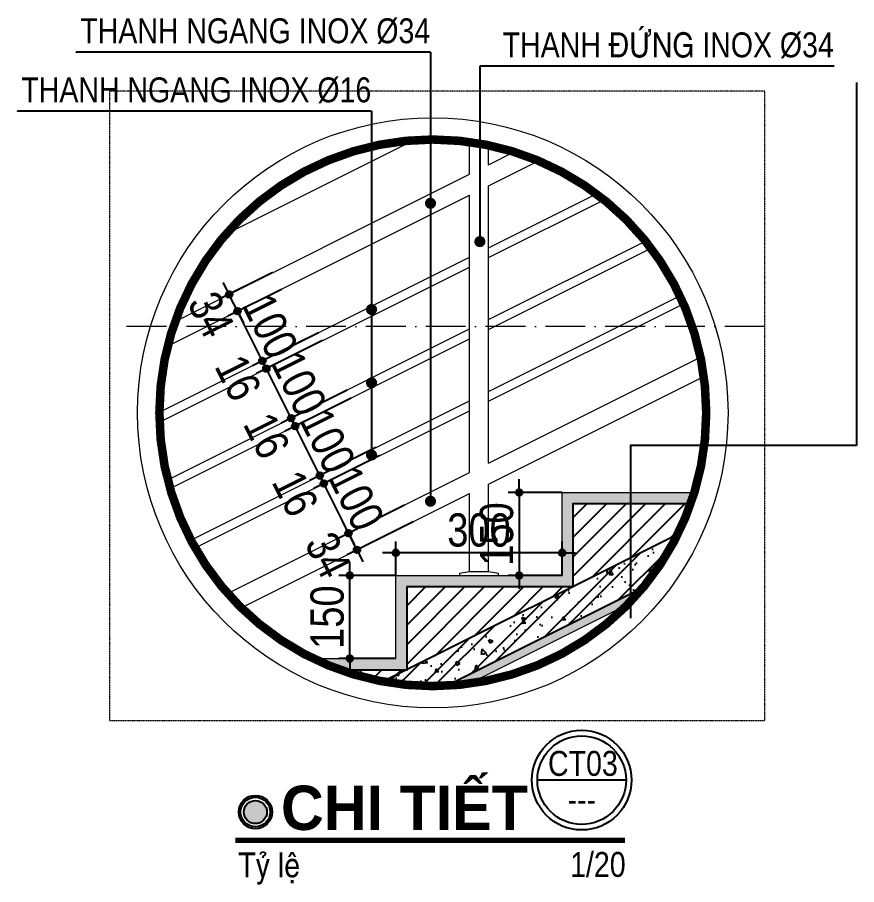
# Model space of a CAD drawing. Extents: x -79995 to 347433, y -157641 to 104789.
# Drawn here: x -6376 to 1199, y -155615 to -147782 of the extents above; entities that cross this region are included whole.
import ezdxf
from ezdxf.enums import TextEntityAlignment as Align

# ---------------------------------------------------------------- set-up
doc = ezdxf.new("R2010")
doc.units = 0
doc.linetypes.add('ACAD_ISO10W100', pattern=[18, 12, -3, 0, -3])
doc.layers.get('DEFPOINTS').update_dxf_attribs({"linetype": 'CONTINUOUS'})
for name, color, linetype in [('DIM', 1, 'CONTINUOUS'), ('HACTH', 8, 'CONTINUOUS'), ('HATCH', 8, 'CONTINUOUS'), ('NETCAT', 4, 'CONTINUOUS'), ('TAGS', 60, 'CONTINUOUS'), ('TEXT', 7, 'CONTINUOUS')]:
    doc.layers.add(name, color=color, linetype=linetype)
doc.layers.add('NET-THAY', color=2, linetype='CONTINUOUS', lineweight=13)
doc.layers.add('TRUC', color=24, linetype='CONTINUOUS', lineweight=0)
doc.styles.add('HEL-CONDENSE', font='')
doc.styles.add('SWISS-CONDENSE', font='')
doc.styles.add('VNI-HELVE-CONDENSEN', font='')
doc.styles.get('HEL-CONDENSE').set_extended_font_data('VNI-Helve-Condense')
doc.styles.get('SWISS-CONDENSE').set_extended_font_data('VNI-Swiss-Condense')
doc.styles.get('VNI-HELVE-CONDENSEN').set_extended_font_data('VNI-Helve-Condense')
doc.dimstyles.new('D20', dxfattribs={"dimtxt": 300, "dimasz": 1.2, "dimexe": 100, "dimexo": 0, "dimgap": 50, "dimtad": 1, "dimdec": 0, "dimlfac": 0.2, "dimzin": 13, "dimdsep": 46, "dimtxsty": 'HEL-CONDENSE', "dimblk": 'D50', "dimcen": 0, "dimclrd": 1, "dimclre": 1, "dimclrt": 7, "dimadec": 0, "dimazin": 0, "dimtfac": 1, "dimtdec": 0, "dimtmove": 0, "dimatfit": 3, "dimldrblk": 'D50', "dimfxl": 1, "dimtolj": 1, "dimtzin": 13, "dimarcsym": 0})

# ---------------------------------------------------------------- blocks, each defined once
blk = doc.blocks.new('D50')
at = {"layer": 'DIM'}
blk.add_hatch(color=256, dxfattribs=at).paths.add_polyline_path([(25, 0, 1), (-25, 0, 1)])
blk.add_line((25, 0), (100, 0), dxfattribs=at)
blk.add_circle((0, 0), 25, dxfattribs=at)
blk = doc.blocks.new('*D1626')
at = {"layer": 'DEFPOINTS', "color": 0, "transparency": 16777216}
for p in [(-1459.4, -152073.8), (-1846.2, -152823.8), (-1459.4, -152823.8)]:
    blk.add_point(p, dxfattribs=at)
at = {"layer": 'DIM', "color": 1, "lineweight": -2, "transparency": 16777216}
for p, q in [((-1459.4, -152073.8), (-1946.2, -152073.8)), ((-1846.2, -152075), (-1846.2, -152822.6)), ((-1459.4, -152823.8), (-1946.2, -152823.8))]:
    blk.add_line(p, q, dxfattribs=at)
at = {"layer": 'DIM', "color": 1, "lineweight": -2, "transparency": 16777216, "xscale": 1.199999999999999, "yscale": 1.199999999999999, "zscale": 1.199999999999999}
for p, rotation in [((-1846.2, -152073.8), 90), ((-1846.2, -152823.8), 270)]:
    blk.add_blockref('D50', p, dxfattribs=dict(at, rotation=rotation))
at = {"layer": 'DIM', "color": 7, "transparency": 16777216, "insert": (-2049.4, -152448.8), "char_height": 300, "attachment_point": 5, "rotation": 90, "style": 'HEL-CONDENSE'}
blk.add_mtext('\\A1;150', dxfattribs=at)
blk = doc.blocks.new('*D1627')
at = {"layer": 'DEFPOINTS', "color": 0, "transparency": 16777216}
for p in [(-3375.6, -152823.8), (-2959.4, -152823.8), (-2959.4, -153573.8)]:
    blk.add_point(p, dxfattribs=at)
at = {"layer": 'DIM', "color": 1, "lineweight": -2, "transparency": 16777216}
for p, q in [((-2959.4, -152823.8), (-3475.6, -152823.8)), ((-3375.6, -153572.6), (-3375.6, -152825)), ((-2959.4, -153573.8), (-3475.6, -153573.8))]:
    blk.add_line(p, q, dxfattribs=at)
at = {"layer": 'DIM', "color": 1, "lineweight": -2, "transparency": 16777216, "xscale": 1.199999999999999, "yscale": 1.199999999999999, "zscale": 1.199999999999999}
for p, rotation in [((-3375.6, -152823.8), 90), ((-3375.6, -153573.8), 270)]:
    blk.add_blockref('D50', p, dxfattribs=dict(at, rotation=rotation))
at = {"layer": 'DIM', "color": 7, "transparency": 16777216, "insert": (-3578.8, -153198.8), "char_height": 300, "attachment_point": 5, "rotation": 90, "style": 'HEL-CONDENSE'}
blk.add_mtext('\\A1;150', dxfattribs=at)
blk = doc.blocks.new('*D1628')
at = {"layer": 'DEFPOINTS', "color": 0, "transparency": 16777216}
for p in [(-2959.4, -152617.1), (-2959.4, -152823.8), (-1459.4, -152823.8)]:
    blk.add_point(p, dxfattribs=at)
at = {"layer": 'DIM', "color": 1, "lineweight": -2, "transparency": 16777216}
for p, q in [((-2959.4, -152823.8), (-2959.4, -152517.1)), ((-1459.4, -152823.8), (-1459.4, -152517.1)), ((-1460.6, -152617.1), (-2958.2, -152617.1))]:
    blk.add_line(p, q, dxfattribs=at)
at = {"layer": 'DIM', "color": 1, "lineweight": -2, "transparency": 16777216, "xscale": 1.199999999999999, "yscale": 1.199999999999999, "zscale": 1.199999999999999, "rotation": 180}
blk.add_blockref('D50', (-2959.4, -152617.1), dxfattribs=at)
at = {"layer": 'DIM', "color": 1, "lineweight": -2, "transparency": 16777216, "xscale": 1.199999999999999, "yscale": 1.199999999999999, "zscale": 1.199999999999999}
blk.add_blockref('D50', (-1459.4, -152617.1), dxfattribs=at)
at = {"layer": 'DIM', "color": 7, "transparency": 16777216, "insert": (-2209.4, -152413.9), "char_height": 300, "attachment_point": 5, "style": 'HEL-CONDENSE'}
blk.add_mtext('\\A1;300', dxfattribs=at)
blk = doc.blocks.new('*D1629')
at = {"layer": 'DEFPOINTS', "color": 0, "transparency": 16777216}
for p in [(-2881.1, -152187.1), (-2805.1, -152339.1), (-3386.8, -152439.9)]:
    blk.add_point(p, dxfattribs=at)
at = {"layer": 'DIM', "color": 1, "lineweight": -2, "transparency": 16777216}
for p, q in [((-2881.1, -152187.1), (-3476.2, -152484.6)), ((-2805.1, -152339.1), (-3400.2, -152636.7)), ((-3311.3, -152590.9), (-3386.3, -152441))]:
    blk.add_line(p, q, dxfattribs=at)
at = {"layer": 'DIM', "color": 1, "lineweight": -2, "transparency": 16777216, "xscale": 1.199999999999999, "yscale": 1.199999999999999, "zscale": 1.199999999999999}
for p, rotation in [((-3386.8, -152439.9), 116.5650511770429), ((-3310.8, -152591.9), 296.565051177043)]:
    blk.add_blockref('D50', p, dxfattribs=dict(at, rotation=rotation))
at = {"layer": 'DIM', "color": 7, "transparency": 16777216, "insert": (-3570.7, -152638.9), "char_height": 300, "attachment_point": 5, "rotation": 296.56505, "style": 'HEL-CONDENSE'}
blk.add_mtext('\\A1;34', dxfattribs=at)
blk = doc.blocks.new('*D1630')
at = {"layer": 'DEFPOINTS', "color": 0, "transparency": 16777216}
for p in [(-3104.7, -151739.8), (-3610.4, -151992.7), (-2881.1, -152187.1)]:
    blk.add_point(p, dxfattribs=at)
at = {"layer": 'DIM', "color": 1, "lineweight": -2, "transparency": 16777216}
for p, q in [((-3104.7, -151739.8), (-3699.8, -152037.4)), ((-3387.3, -152438.8), (-3609.9, -151993.7)), ((-2881.1, -152187.1), (-3476.2, -152484.6))]:
    blk.add_line(p, q, dxfattribs=at)
at = {"layer": 'DIM', "color": 1, "lineweight": -2, "transparency": 16777216, "xscale": 1.199999999999999, "yscale": 1.199999999999999, "zscale": 1.199999999999999}
for p, rotation in [((-3610.4, -151992.7), 116.5650511770631), ((-3386.8, -152439.9), 296.5650511770631)]:
    blk.add_blockref('D50', p, dxfattribs=dict(at, rotation=rotation))
at = {"layer": 'DIM', "color": 7, "transparency": 16777216, "insert": (-3316.9, -152125.4), "char_height": 300, "attachment_point": 5, "rotation": 296.56505, "style": 'HEL-CONDENSE'}
blk.add_mtext('\\A1;100', dxfattribs=at)
blk = doc.blocks.new('*D1631')
at = {"layer": 'DEFPOINTS', "color": 0, "transparency": 16777216}
for p in [(-3140.5, -151668.3), (-3104.7, -151739.8), (-3646.2, -151921.1)]:
    blk.add_point(p, dxfattribs=at)
at = {"layer": 'DIM', "color": 1, "lineweight": -2, "transparency": 16777216}
for p, q in [((-3140.5, -151668.3), (-3735.6, -151965.8)), ((-3104.7, -151739.8), (-3699.8, -152037.4)), ((-3646.7, -151920), (-3647.3, -151919)), ((-3610.4, -151992.7), (-3646.2, -151921.1)), ((-3609.9, -151993.7), (-3609.3, -151994.8))]:
    blk.add_line(p, q, dxfattribs=at)
at = {"layer": 'DIM', "color": 1, "lineweight": -2, "transparency": 16777216, "xscale": 1.199999999999999, "yscale": 1.199999999999999, "zscale": 1.199999999999999}
for p, rotation in [((-3610.4, -151992.7), 116.5650511770593), ((-3646.2, -151921.1), 296.5650511770593)]:
    blk.add_blockref('D50', p, dxfattribs=dict(at, rotation=rotation))
at = {"layer": 'DIM', "color": 7, "transparency": 16777216, "insert": (-3868.6, -152081.7), "char_height": 300, "attachment_point": 5, "rotation": 296.56505, "style": 'HEL-CONDENSE'}
blk.add_mtext('\\A1;16', dxfattribs=at)
blk = doc.blocks.new('*D1632')
at = {"layer": 'DEFPOINTS', "color": 0, "transparency": 16777216}
for p in [(-3364.1, -151221.1), (-3869.8, -151473.9), (-3140.5, -151668.3)]:
    blk.add_point(p, dxfattribs=at)
at = {"layer": 'DIM', "color": 1, "lineweight": -2, "transparency": 16777216}
for p, q in [((-3364.1, -151221.1), (-3959.2, -151518.6)), ((-3646.7, -151920), (-3869.3, -151475)), ((-3140.5, -151668.3), (-3735.6, -151965.8))]:
    blk.add_line(p, q, dxfattribs=at)
at = {"layer": 'DIM', "color": 1, "lineweight": -2, "transparency": 16777216, "xscale": 1.199999999999999, "yscale": 1.199999999999999, "zscale": 1.199999999999999}
for p, rotation in [((-3869.8, -151473.9), 116.56505117709), ((-3646.2, -151921.1), 296.5650511770899)]:
    blk.add_blockref('D50', p, dxfattribs=dict(at, rotation=rotation))
at = {"layer": 'DIM', "color": 7, "transparency": 16777216, "insert": (-3576.2, -151606.6), "char_height": 300, "attachment_point": 5, "rotation": 296.56505, "style": 'HEL-CONDENSE'}
blk.add_mtext('\\A1;100', dxfattribs=at)
blk = doc.blocks.new('*D1633')
at = {"layer": 'DEFPOINTS', "color": 0, "transparency": 16777216}
for p in [(-3399.9, -151149.5), (-3364.1, -151221.1), (-3905.6, -151402.4)]:
    blk.add_point(p, dxfattribs=at)
at = {"layer": 'DIM', "color": 1, "lineweight": -2, "transparency": 16777216}
for p, q in [((-3399.9, -151149.5), (-3995, -151447.1)), ((-3364.1, -151221.1), (-3959.2, -151518.6)), ((-3906.1, -151401.3), (-3906.6, -151400.2)), ((-3869.8, -151473.9), (-3905.6, -151402.4)), ((-3869.3, -151475), (-3868.7, -151476.1))]:
    blk.add_line(p, q, dxfattribs=at)
at = {"layer": 'DIM', "color": 1, "lineweight": -2, "transparency": 16777216, "xscale": 1.199999999999999, "yscale": 1.199999999999999, "zscale": 1.199999999999999}
for p, rotation in [((-3869.8, -151473.9), 116.5650511770967), ((-3905.6, -151402.4), 296.5650511770967)]:
    blk.add_blockref('D50', p, dxfattribs=dict(at, rotation=rotation))
at = {"layer": 'DIM', "color": 7, "transparency": 16777216, "insert": (-4126.6, -151559.9), "char_height": 300, "attachment_point": 5, "rotation": 296.56505, "style": 'HEL-CONDENSE'}
blk.add_mtext('\\A1;16', dxfattribs=at)
blk = doc.blocks.new('*D1634')
at = {"layer": 'DEFPOINTS', "color": 0, "transparency": 16777216}
for p in [(-3623.5, -150702.3), (-4129.2, -150955.1), (-3399.9, -151149.5)]:
    blk.add_point(p, dxfattribs=at)
at = {"layer": 'DIM', "color": 1, "lineweight": -2, "transparency": 16777216}
for p, q in [((-3623.5, -150702.3), (-4218.6, -150999.9)), ((-3906.1, -151401.3), (-4128.6, -150956.2)), ((-3399.9, -151149.5), (-3995, -151447.1))]:
    blk.add_line(p, q, dxfattribs=at)
at = {"layer": 'DIM', "color": 1, "lineweight": -2, "transparency": 16777216, "xscale": 1.199999999999999, "yscale": 1.199999999999999, "zscale": 1.199999999999999}
for p, rotation in [((-4129.2, -150955.1), 116.5650511770869), ((-3905.6, -151402.4), 296.565051177087)]:
    blk.add_blockref('D50', p, dxfattribs=dict(at, rotation=rotation))
at = {"layer": 'DIM', "color": 7, "transparency": 16777216, "insert": (-3835.6, -151087.9), "char_height": 300, "attachment_point": 5, "rotation": 296.56505, "style": 'HEL-CONDENSE'}
blk.add_mtext('\\A1;100', dxfattribs=at)
blk = doc.blocks.new('*D1635')
at = {"layer": 'DEFPOINTS', "color": 0, "transparency": 16777216}
for p in [(-3659.3, -150630.8), (-3623.5, -150702.3), (-4164.9, -150883.6)]:
    blk.add_point(p, dxfattribs=at)
at = {"layer": 'DIM', "color": 1, "lineweight": -2, "transparency": 16777216}
for p, q in [((-3659.3, -150630.8), (-4254.4, -150928.3)), ((-3623.5, -150702.3), (-4218.6, -150999.9)), ((-4165.5, -150882.5), (-4166, -150881.4)), ((-4129.2, -150955.1), (-4164.9, -150883.6)), ((-4128.6, -150956.2), (-4128.1, -150957.3))]:
    blk.add_line(p, q, dxfattribs=at)
at = {"layer": 'DIM', "color": 1, "lineweight": -2, "transparency": 16777216, "xscale": 1.199999999999999, "yscale": 1.199999999999999, "zscale": 1.199999999999999}
for p, rotation in [((-4129.2, -150955.1), 116.565051177078), ((-4164.9, -150883.6), 296.565051177078)]:
    blk.add_blockref('D50', p, dxfattribs=dict(at, rotation=rotation))
at = {"layer": 'DIM', "color": 7, "transparency": 16777216, "insert": (-4384.2, -151037.9), "char_height": 300, "attachment_point": 5, "rotation": 296.56505, "style": 'HEL-CONDENSE'}
blk.add_mtext('\\A1;16', dxfattribs=at)
blk = doc.blocks.new('*D1636')
at = {"layer": 'DEFPOINTS', "color": 0, "transparency": 16777216}
for p in [(-3993.5, -150238.8), (-4388.6, -150436.4), (-3769.9, -150686.1)]:
    blk.add_point(p, dxfattribs=at)
at = {"layer": 'DIM', "color": 1, "lineweight": -2, "transparency": 16777216}
for p, q in [((-3993.5, -150238.8), (-4478, -150481.1)), ((-4165.5, -150882.5), (-4388, -150437.4)), ((-3769.9, -150686.1), (-4254.4, -150928.3))]:
    blk.add_line(p, q, dxfattribs=at)
at = {"layer": 'DIM', "color": 1, "lineweight": -2, "transparency": 16777216, "xscale": 1.199999999999999, "yscale": 1.199999999999999, "zscale": 1.199999999999999}
for p, rotation in [((-4388.6, -150436.4), 116.5650511770869), ((-4164.9, -150883.6), 296.565051177087)]:
    blk.add_blockref('D50', p, dxfattribs=dict(at, rotation=rotation))
at = {"layer": 'DIM', "color": 7, "transparency": 16777216, "insert": (-4095, -150569.1), "char_height": 300, "attachment_point": 5, "rotation": 296.56505, "style": 'HEL-CONDENSE'}
blk.add_mtext('\\A1;100', dxfattribs=at)
blk = doc.blocks.new('*D1637')
at = {"layer": 'DEFPOINTS', "color": 0, "transparency": 16777216}
for p in [(-4069.5, -150086.8), (-4464.6, -150284.3), (-3993.5, -150238.8)]:
    blk.add_point(p, dxfattribs=at)
at = {"layer": 'DIM', "color": 1, "lineweight": -2, "transparency": 16777216}
for p, q in [((-4069.5, -150086.8), (-4554, -150329)), ((-3993.5, -150238.8), (-4478, -150481.1)), ((-4389.1, -150435.3), (-4464, -150285.4))]:
    blk.add_line(p, q, dxfattribs=at)
at = {"layer": 'DIM', "color": 1, "lineweight": -2, "transparency": 16777216, "xscale": 1.199999999999999, "yscale": 1.199999999999999, "zscale": 1.199999999999999}
for p, rotation in [((-4464.6, -150284.3), 116.565051177078), ((-4388.6, -150436.4), 296.565051177078)]:
    blk.add_blockref('D50', p, dxfattribs=dict(at, rotation=rotation))
at = {"layer": 'DIM', "color": 7, "transparency": 16777216, "insert": (-4628.9, -150467.6), "char_height": 300, "attachment_point": 5, "rotation": 296.56505, "style": 'HEL-CONDENSE'}
blk.add_mtext('\\A1;34', dxfattribs=at)
blk = doc.blocks.new('A$C5F494123')
at = {"layer": 'TAGS', "color": 254, "ltscale": 1000}
blk.add_line((400, 0), (-400, 0), dxfattribs=at)
at = {"layer": 'TAGS', "ltscale": 1000}
blk.add_circle((0, 0), 450, dxfattribs=at)
at = {"layer": 'TAGS', "color": 254, "ltscale": 1000}
blk.add_circle((0, 0), 400, dxfattribs=at)
at = {"layer": 'TAGS', "ltscale": 1000, "style": 'VNI-HELVE-CONDENSEN'}
blk.add_attdef('A', (-84, 67), '', height=225, dxfattribs=at)
blk.add_attdef('A', text='', height=225, dxfattribs=at).set_placement((1.1, -61.7), align=Align.TOP_CENTER)

msp = doc.modelspace()

# ---------------------------------------------------------------- hatches: boundary and pattern name
at = {"layer": 'DIM'}
msp.add_hatch(color=256, dxfattribs=at).paths.add_polyline_path([(-4123.318, -154958.903, 1), (-4332.358, -154958.903, 1)])
at = {"layer": 'HACTH'}
h = msp.add_hatch(dxfattribs=at)
h.set_pattern_fill('AR-SAND', color=256, scale=0.5, style=0)
h.set_pattern_definition([(37.5, (-1315117.722, -252898.62), (-0.80001565, 24.47066187), [0, -19.304, 0, -21.59, 0, -20.6375]), (7.5, (-1315117.722, -252898.62), (22.47616416, 35.841255), [0, -10.414, 0, -17.399, 0, -6.6675]), (327.5, (-1315133.343, -252898.62), (39.5496185, 0.07185923), [0, -6.35, 0, -22.86, 0, -29.845]), (317.5, (-1315133.343, -252898.62), (38.1778226, 11.1464662), [0, -3.175, 0, -14.986, 0, -17.145])])
h.paths.add_polyline_path([(-1359.41, -152173.796), (-841.119, -152173.796), (-841.119, -152073.796), (-1459.41, -152073.796), (-1459.41, -152823.796), (-2959.41, -152823.796), (-2959.41, -153573.796), (-3704.932, -153573.796, 0.02601984), (-3468.518, -153673.796), (-2859.41, -153673.796), (-2859.41, -152923.796), (-1359.41, -152923.796)])
h.paths.add_polyline_path([(-265.916, -152073.796), (-841.119, -152073.796), (-841.119, -152173.796), (-298.76, -152173.796, 0.01066326)])
h.paths.add_polyline_path([(-871.221, -153088.718, 0.00437678), (-841.119, -153057.723), (-841.119, -152989.814), (-2498.545, -153818.527, 0.0210356), (-2291.889, -153799.052)])
h = msp.add_hatch(dxfattribs=at)
h.set_pattern_fill('ANSI31', color=256, scale=1000, style=0)
h.set_pattern_definition([(45, (-1282626.24, 258362.69), (-88.388348, 88.388348), [])])
h.paths.add_polyline_path([(-2859.41, -152923.796), (-1359.41, -152923.796), (-2859.41, -153673.796)])
edge = h.paths.add_edge_path()
edge.add_arc((-2626.57, -151353.855), 2467.996, 333.5704438, 340.5958446, ccw=False)
edge.add_line((-416.524, -152452.352), (-1359.41, -152923.796))
edge.add_line((-1359.41, -152923.796), (-1359.41, -152173.796))
edge.add_line((-1359.41, -152173.796), (-298.76, -152173.796))
edge = h.paths.add_edge_path()
edge.add_arc((-2626.57, -151353.855), 2467.996, 250.0532691, 259.5596586, ccw=False)
edge.add_line((-3468.518, -153673.796), (-2859.41, -153673.796))
edge.add_line((-2859.41, -153673.796), (-3073.8, -153780.99))
h = msp.add_hatch(dxfattribs=at)
h.set_pattern_fill('AR-CONC', color=256, scale=50, style=0)
h.set_pattern_definition([(130, (1781219.26, 933724.1), (-358.63009, -31.376067), [37.5, -412.5]), (185, (1781219.26, 933724.1), (69.37567, 376.09607), [30, -330]), (79.5486, (1781189.37, 933721.5), (-289.25469, 344.71977), [31.870095, -350.571056]), (133.8158, (1781219.26, 933824.1), (-533.62052, -82.75951), [56.25, -618.75]), (83.3644, (1781174.8, 933817.2), (-467.33135, 487.05894), [47.80514, -525.8565]), (188.8158, (1781219.26, 933824.1), (-467.33097, 487.0593), [45, -495]), (159, (1781169.26, 933799.1), (-298.453526, -201.309445), [37.5, -412.5]), (214, (1781169.26, 933799.1), (-121.657666, 362.57502), [30, -330]), (108.5486, (1781144.4, 933782.32), (-420.111314, 161.26525), [31.870095, -350.571056]), (142.5, (1781219.26, 933724.1), (-6.079928, 166.446927), [0, -326, 0, -335, 0, -331.25]), (172.5, (1781219.26, 933724.1), (-131.534769, 197.205856), [0, -191, 0, -318.5, 0, -126.25]), (212.5, (1781330.76, 933724.1), (-266.911218, -11.277436), [0, -125, 0, -390, 0, -517.5]), (222.5, (1781380.76, 933724.1), (-291.593085, 50.05249), [0, -162.5, 0, -259, 0, -367.5])])
edge = h.paths.add_edge_path()
edge.add_arc((-2626.57, -151353.855), 2467.996, 259.5596586, 272.9735107, ccw=False)
edge.add_line((-3073.8, -153780.99), (-416.524, -152452.352))
edge.add_arc((-2626.57, -151353.855), 2467.996, 320.1565917, 333.5704438, ccw=False)
edge.add_line((-731.647, -152935.079), (-2498.545, -153818.527))
h = msp.add_hatch(dxfattribs=at)
h.set_pattern_fill('ANSI32', color=256, scale=625, style=0)
h.set_pattern_definition([(45, (-1282626.24, 258362.7), (-165.72815, 165.72815), []), (45, (-1282515.75, 258362.7), (-165.72815, 165.72815), [])])
edge = h.paths.add_edge_path()
edge.add_arc((-2626.57, -151353.855), 2467.996, 259.5596586, 272.9735107, ccw=False)
edge.add_line((-3073.8, -153780.99), (-416.524, -152452.352))
edge.add_arc((-2626.57, -151353.855), 2467.996, 320.1565917, 333.5704438, ccw=False)
edge.add_line((-731.647, -152935.079), (-2498.545, -153818.527))

# ---------------------------------------------------------------- linework, layer by layer
at = {"layer": 'DIM', "color": 7, "linetype": 'Continuous'}
for radius in [150.491, 133.77, 104.52]:
    msp.add_circle((-4227.838, -154958.903), radius, dxfattribs=at)
at = {"layer": 'HATCH', "const_width": 77}
msp.add_lwpolyline([(-5094.566, -151353.855, -1), (-158.575, -151353.855, -1)], format="xyb", close=True, dxfattribs=at)
at = {"layer": 'NET-THAY'}
for p, q in [((-4493.628, -149739.823), (-2797.561, -148891.789)), ((-2294.41, -149199.231), (-2294.41, -148908.313)), ((-2124.41, -149114.231), (-2124.41, -148937.486)), ((-2124.41, -151808.693), (-2124.41, -149304.297)), ((-2294.41, -151893.693), (-2294.41, -149389.297)), ((-2124.41, -152789.882), (-2124.41, -151998.759)), ((-2294.41, -152789.882), (-2294.41, -152083.759))]:
    msp.add_line(p, q, dxfattribs=at)
for points in [[(-2124.41, -149114.231), (-1891.613, -148997.832)], [(-2124.41, -149304.297), (-1671.832, -149078.008)], [(-4952.362, -150528.207), (-2294.41, -149199.231)], [(-5020.09, -150752.137), (-2294.41, -149389.297)], [(-2124.41, -149863.314), (-1150.149, -149376.183)], [(-2124.41, -149952.756), (-1079.994, -149430.549)], [(-2124.41, -150511.773), (-706.756, -149802.946)], [(-2124.41, -150601.216), (-656.525, -149867.273)], [(-5094.56, -151348.388), (-2294.41, -149948.314)], [(-5093.16, -151437.131), (-2294.41, -150037.756)], [(-2124.41, -151160.233), (-396.623, -150296.34)], [(-2124.41, -151249.676), (-363.498, -150369.22)], [(-5019.185, -151959.161), (-2294.41, -150596.773)], [(-4997.862, -152037.942), (-2294.41, -150686.216)], [(-2124.41, -151808.693), (-210.221, -150851.598)], [(-2124.41, -151998.759), (-180.35, -151026.729)], [(-4810.551, -152503.303), (-2294.41, -151245.233)], [(-4772.122, -152573.531), (-2294.41, -151334.676)], [(-4478.184, -152985.58), (-2294.41, -151893.693)], [(-4356.003, -153114.555), (-2294.41, -152083.759)], [(-3704.932, -153573.796), (-2959.41, -153573.796), (-2959.41, -152823.796), (-1459.41, -152823.796), (-1459.41, -152073.796), (-265.916, -152073.796)], [(-2032.625, -152823.796), (-2032.625, -152804.756), (-2124.41, -152789.882), (-2294.41, -152789.882), (-2386.195, -152804.756), (-2386.195, -152823.796)], [(-871.221, -153088.718), (-2291.889, -153799.052)]]:
    msp.add_lwpolyline(points, dxfattribs=at)
msp.add_circle((-2626.57, -151353.855), 2664.707, dxfattribs=at)
at = {"layer": 'NETCAT'}
for points in [[(-3468.518, -153673.796), (-2859.41, -153673.796), (-2859.41, -152923.796), (-1359.41, -152923.796), (-1359.41, -152173.796), (-298.76, -152173.796)], [(-416.524, -152452.352), (-3073.8, -153780.99)], [(-731.647, -152935.079), (-2498.545, -153818.527)]]:
    msp.add_lwpolyline(points, dxfattribs=at)
at = {"layer": 'TEXT', "color": 7, "linetype": 'ByBlock'}
for points in [[(-2647.332, -148097.331), (-5844.353, -148097.331), (-5844.353, -148097.331)], [(-2647.332, -148097.331), (-2647.332, -152152.923)], [(995.26, -148224.472), (-2201.761, -148224.472), (-2201.761, -148224.472)], [(-2201.761, -148224.472), (-2201.761, -149807.672)], [(1199.049, -148370.036), (1199.049, -151647.717)], [(-3179.39, -148630.826), (-6376.41, -148630.826), (-6376.41, -148630.826)], [(-3179.39, -148630.826), (-3179.39, -151735.191)], [(1199.049, -151647.717), (-841.119, -151647.717), (-841.119, -153208.719)]]:
    msp.add_lwpolyline(points, dxfattribs=at)
at = {"layer": 'TEXT', "ltscale": 1000, "const_width": 50}
for points in [[(-2647.332, -149436.792, -1), (-2647.332, -149486.792, -1)], [(-2201.761, -149782.672, -1), (-2201.761, -149832.672, -1)], [(-3179.39, -150395.745, -1), (-3179.39, -150445.745, -1)], [(-3179.39, -151058.052, -1), (-3179.39, -151108.052, -1)], [(-3179.39, -151710.191, -1), (-3179.39, -151760.191, -1)], [(-2647.332, -152127.923, -1), (-2647.332, -152177.923, -1)]]:
    msp.add_lwpolyline(points, format="xyb", close=True, dxfattribs=at)
at = {"layer": 'TEXT', "color": 7, "linetype": 'ByBlock', "const_width": 48.75}
msp.add_lwpolyline([(-890.424, -155214.975), (-3224.313, -155214.975), (-890.424, -155214.975), (-4408.517, -155214.975)], dxfattribs=at)
at = {"layer": 'TRUC', "linetype": 'ACAD_ISO10W100', "ltscale": 30}
msp.add_line((369.995, -150573.796), (-5543.522, -150573.796), dxfattribs=at)
at = {"layer": 'TRUC', "linetype": 'ACAD_ISO10W100', "ltscale": 0.2}
msp.add_lwpolyline([(369.995, -148447.96), (-5543.522, -148447.96), (-5543.522, -154133.152), (369.995, -154133.152)], close=True, dxfattribs=at)

# ---------------------------------------------------------------- block references
at = {"layer": 'TAGS', "ltscale": 1000}
ref = msp.add_blockref('A$C5F494123', (-1282.668, -154670.996), dxfattribs=at)
ref.add_attrib('A', '---', dxfattribs={"color": 7, "ltscale": 1000, "height": 225, "style": 'VNI-HELVE-CONDENSEN'}).set_placement((-1281.522, -154732.683), align=Align.TOP_CENTER)
ref.add_attrib('A', 'CT03', (-1586.66, -154632.4), dxfattribs={"color": 7, "ltscale": 1000, "height": 225, "style": 'VNI-HELVE-CONDENSEN'})

# ---------------------------------------------------------------- texts
at = {"layer": 'TEXT', "color": 7, "linetype": 'ByBlock', "style": 'SWISS-CONDENSE'}
for s, insert, char_height, attachment_point in [('{\\fVNI-Helve-Condense|b0|i0|c0|p2;THANH NGANG INOX Þ34}', (-2650.004, -147791.582), 224.50658, 3), ('{\\fVNI-Helve-Condense|b0|i0|c0|p2;THANH ÑÖÙNG INOX Þ34}', (992.588, -147918.723), 224.50658, 3), ('{\\fVNI-Helve-Condense|b0|i0|c0|p2;THANH NGANG INOX Þ16}', (-3182.061, -148325.076), 224.50658, 3), ('{\\fVNI-Helve-Condense|b0|i0|c0|p2;Tyû leä}', (-4381.496, -155322.887), 225, 1), ('{\\fVNI-Helve-Condense|b0|i0|c0|p2;1/20}', (-1387.463, -155319.972), 225, 1)]:
    msp.add_mtext(s, dxfattribs=dict(at, insert=insert, char_height=char_height, attachment_point=attachment_point))
at = {"layer": 'TEXT', "color": 7, "insert": (-3996.842, -154720.995), "char_height": 400, "attachment_point": 1, "style": 'SWISS-CONDENSE'}
msp.add_mtext('{\\fVNI-Avo|b1|i0|c0|p2;CHI TIEÁT}', dxfattribs=at)

# ---------------------------------------------------------------- dimensions: what is measured, and where the dimension line sits
at = {"layer": 'DIM'}
for base, p1, p2, picture, middle in [((-4464.581, -150284.316), (-3993.513, -150238.848), (-4069.54, -150086.796), '*D1637', (-4628.89, -150467.562)), ((-4164.948, -150883.583), (-3623.508, -150702.305), (-3659.285, -150630.751), '*D1635', (-4384.242, -151037.943)), ((-3905.564, -151402.35), (-3364.124, -151221.073), (-3399.901, -151149.519), '*D1633', (-4126.584, -151559.942)), ((-3646.18, -151921.118), (-3104.74, -151739.841), (-3140.517, -151668.287), '*D1631', (-3868.632, -152081.74)), ((-3386.796, -152439.886), (-2805.107, -152339.107), (-2881.134, -152187.054), '*D1629', (-3570.657, -152638.872))]:
    dim = msp.add_linear_dim(base=base, p1=p1, p2=p2, angle=116.5650512, dimstyle='D20', override={"dimtmove": 2}, dxfattribs=at)
    dim.commit()
    dim.dimension.update_dxf_attribs({"geometry": picture, "text_midpoint": middle, "dimtype": 161})
for base, p1, p2, picture, middle in [((-4388.555, -150436.369), (-3769.906, -150686.062), (-3993.513, -150238.848), '*D1636', (-4276.751, -150659.976)), ((-4129.171, -150955.137), (-3399.901, -151149.519), (-3623.508, -150702.305), '*D1634', (-4017.367, -151178.743)), ((-3869.787, -151473.904), (-3140.517, -151668.287), (-3364.124, -151221.073), '*D1632', (-3757.984, -151697.511)), ((-3610.403, -151992.672), (-2881.134, -152187.054), (-3104.74, -151739.841), '*D1630', (-3498.6, -152216.279))]:
    dim = msp.add_linear_dim(base=base, p1=p1, p2=p2, angle=116.5650512, dimstyle='D20', dxfattribs=at)
    dim.commit()
    dim.dimension.update_dxf_attribs({"geometry": picture, "text_midpoint": middle, "dimtype": 161})
for base, p1, p2, angle, picture, middle in [((-1846.227, -152823.796), (-1459.41, -152073.796), (-1459.41, -152823.796), 90, '*D1626', (-2049.427, -152448.796)), ((-2959.41, -152617.106), (-1459.41, -152823.796), (-2959.41, -152823.796), 180, '*D1628', (-2209.41, -152413.906)), ((-3375.598, -152823.796), (-2959.41, -153573.796), (-2959.41, -152823.796), 90, '*D1627', (-3578.798, -153198.796))]:
    dim = msp.add_linear_dim(base=base, p1=p1, p2=p2, angle=angle, dimstyle='D20', dxfattribs=at)
    dim.commit()
    dim.dimension.update_dxf_attribs({"geometry": picture, "text_midpoint": middle})

doc.saveas('drawing.dxf')
